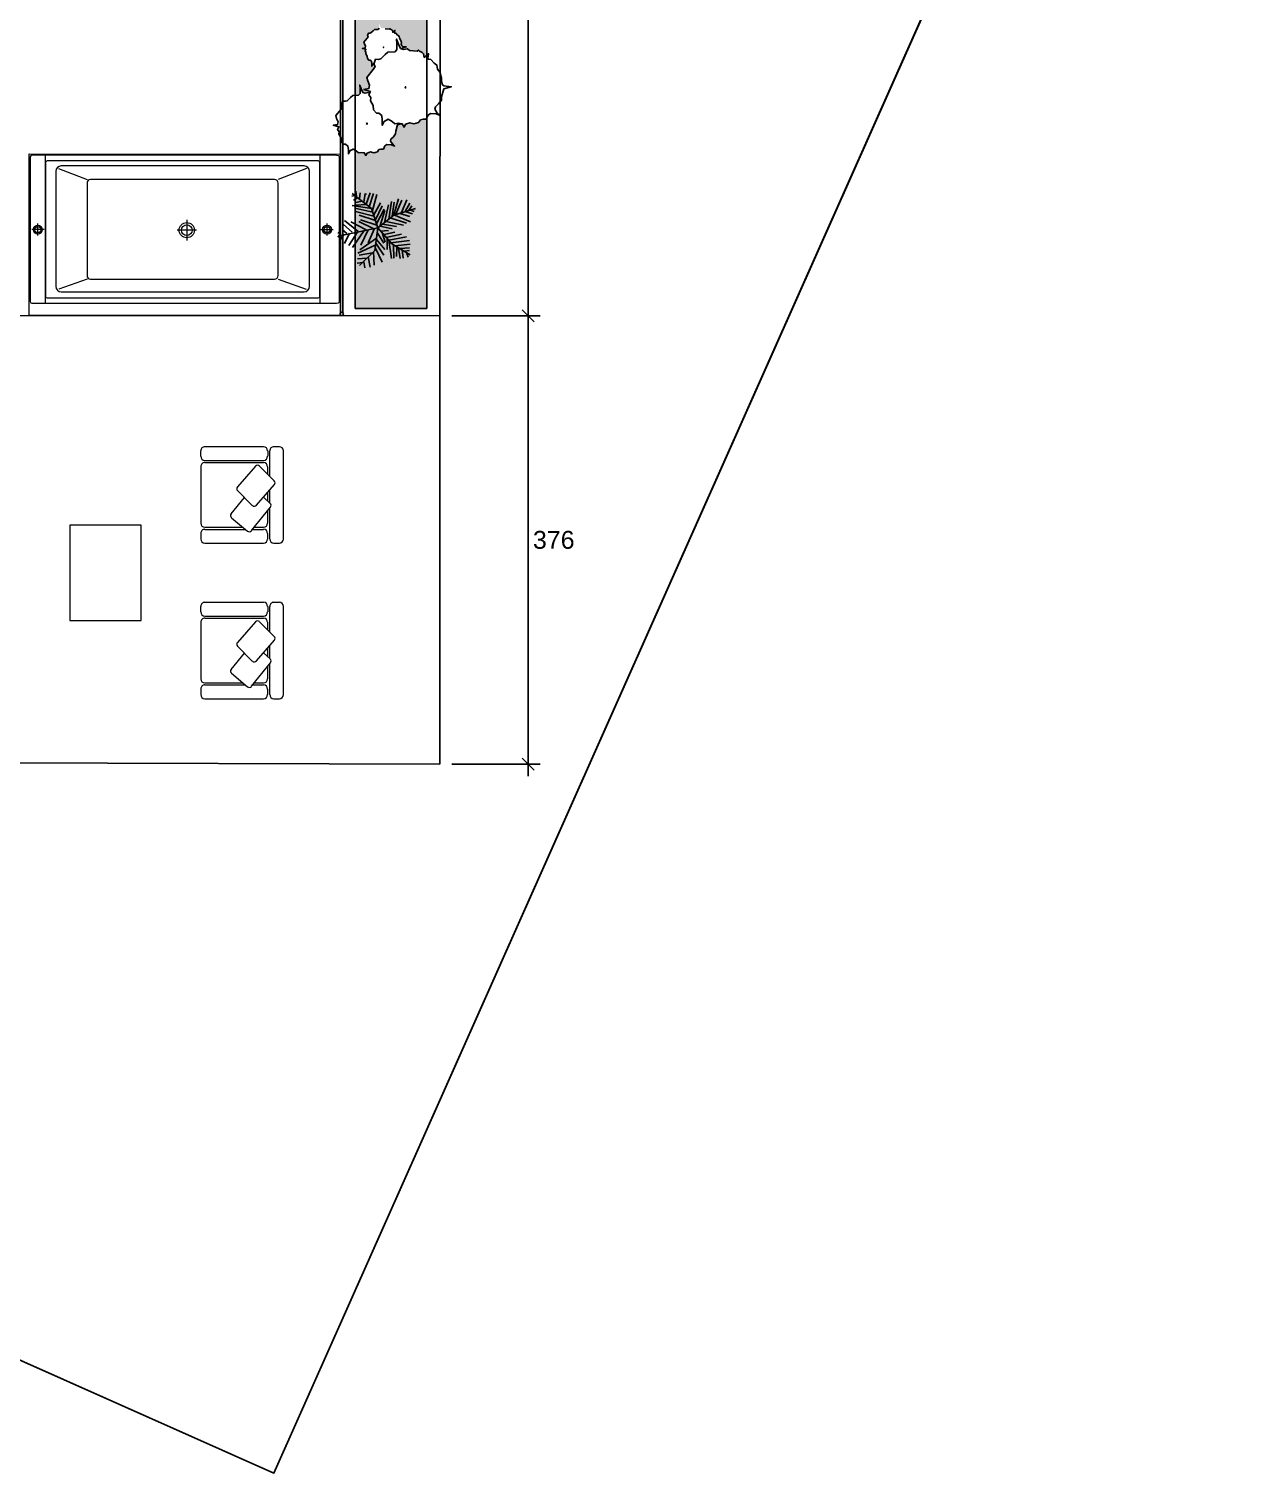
# Model space of a CAD drawing. Header units: inches. Extents: x -173 to 14008, y -3334 to 10368.
# Drawn here: x 12989 to 14008, y -1597 to -385 of the extents above; entities that cross this region are included whole.
import ezdxf

# ---------------------------------------------------------------- set-up
doc = ezdxf.new("R2010")
doc.units = ezdxf.units.IN
doc.header["$MEASUREMENT"] = 0
doc.linetypes.add('CENTER2', pattern=[1.125, 0.75, -0.125, 0.125, -0.125])
doc.layers.add('ARREDAMENTO', color=8, linetype='Continuous', lineweight=18)
doc.layers.add('QUOTE', color=6, linetype='Continuous', lineweight=9)
doc.layers.add('ARREDI_INTERNI', color=165, linetype='Continuous')
doc.layers.add('PROIEZIONI', color=135, linetype='Continuous')
doc.layers.add('VERDE', color=7, linetype='Continuous', true_color=0x007a1f)
doc.styles.get("Standard").update_dxf_attribs({"font": 'Arial.ttf'})
doc.dimstyles.get("Standard").update_dxf_attribs({"dimtxt": 15, "dimasz": 10, "dimexe": 10, "dimexo": 10, "dimgap": 5, "dimtad": 2, "dimtih": 1, "dimtoh": 1, "dimdec": 0, "dimzin": 0, "dimdsep": 46, "dimtxsty": 'Standard', "dimblk": 'OBLIQUE', "dimblk1": 'OBLIQUE', "dimblk2": 'OBLIQUE', "dimcen": 0.09, "dimdle": 10, "dimadec": 0, "dimazin": 0, "dimtfac": 1, "dimtdec": 0, "dimtofl": 0, "dimtmove": 0, "dimatfit": 3, "dimldrblk": 'OBLIQUE', "dimfxl": 1, "dimtolj": 1, "dimtzin": 0, "dimarcsym": 0})

# ---------------------------------------------------------------- blocks, each defined once
blk = doc.blocks.new('divanetto')
at = {"layer": 'ARREDAMENTO'}
for p, q in [((5862.5, 7448.2), (5862.5, 7399)), ((5870.6, 7451.6), (5865.9, 7451.6)), ((5874, 7448.2), (5874, 7414.3)), ((5875.8, 7448.2), (5875.8, 7416.3)), ((5926.6, 7451.6), (5879.2, 7451.6)), ((5930.1, 7448.2), (5930.1, 7399)), ((5931.8, 7448.2), (5931.8, 7399)), ((5935.3, 7451.6), (5939.9, 7451.6)), ((5943.4, 7448.2), (5943.4, 7399)), ((5883.8, 7425.9), (5872.5, 7412.5)), ((5887.1, 7426.2), (5900.7, 7415)), ((5906.6, 7420.8), (5894.1, 7408.4)), ((5927, 7405.8), (5909.7, 7420.9)), ((5872.9, 7409.2), (5892.7, 7393.2)), ((5874, 7408.3), (5874, 7399)), ((5875.8, 7406.9), (5875.8, 7399)), ((5865.9, 7395.5), (5870.6, 7395.5)), ((5865.9, 7393.8), (5892, 7393.8)), ((5879.2, 7395.5), (5889.8, 7395.5)), ((5894.2, 7405), (5911.6, 7389.9)), ((5895.8, 7393.4), (5901.1, 7399)), ((5896.2, 7393.8), (5907, 7393.8)), ((5897.8, 7395.5), (5905.1, 7395.5)), ((5914.7, 7390), (5927.1, 7402.4)), ((5918.6, 7393.8), (5939.9, 7393.8)), ((5920.3, 7395.5), (5926.6, 7395.5)), ((5939.9, 7395.5), (5935.3, 7395.5)), ((5862.5, 7390.3), (5862.5, 7385.7)), ((5865.9, 7382.2), (5939.9, 7382.2)), ((5943.4, 7390.3), (5943.4, 7385.7))]:
    blk.add_line(p, q, dxfattribs=at)
for centre, radius, start, end in [((5865.9, 7448.2), 3.47, 90, 180), ((5870.6, 7448.2), 3.47, 360, 90), ((5879.2, 7448.2), 3.47, 90, 180), ((5926.6, 7448.2), 3.47, 360, 90), ((5935.3, 7448.2), 3.47, 90, 180), ((5939.9, 7448.2), 3.47, 360, 90), ((5885.6, 7424.4), 2.31, 50.5877, 139.8027), ((5908.2, 7419.2), 2.31, 48.8652, 134.8526), ((5874.3, 7411), 2.31, 139.8027, 231.1451), ((5895.7, 7406.7), 2.31, 134.8526, 228.965), ((5865.9, 7399), 3.47, 180, 270), ((5865.9, 7390.3), 3.47, 90, 180), ((5870.6, 7399), 3.47, 270, 360), ((5879.2, 7399), 3.47, 180, 270), ((5926.6, 7399), 3.47, 270, 360), ((5925.5, 7404), 2.31, 315.0823, 48.8652), ((5935.3, 7399), 3.47, 180, 270), ((5939.9, 7399), 3.47, 270, 360), ((5939.9, 7390.3), 3.47, 360, 90), ((5865.9, 7385.7), 3.47, 180, 270), ((5894.1, 7395), 2.31, 231.1451, 316.0734), ((5913.1, 7391.6), 2.31, 228.965, 315.0823), ((5939.9, 7385.7), 3.47, 270, 360)]:
    blk.add_arc(centre, radius, start, end, dxfattribs=at)
blk = doc.blocks.new('_Oblique')
at = {"color": 0, "linetype": 'ByBlock', "lineweight": -2}
blk.add_line((-0.5, -0.5), (0.5, 0.5), dxfattribs=at)
blk = doc.blocks.new('*D93')
at = {"layer": 'Defpoints', "color": 0, "transparency": 16777216}
for p in [(13334.6, -625.5), (13408.3, -625.5), (13334.3, -1001.9)]:
    blk.add_point(p, dxfattribs=at)
at = {"layer": 'QUOTE', "color": 0, "lineweight": -2, "transparency": 16777216}
for p, q in [((13408.3, -1011.9), (13408.3, -615.5)), ((13344.6, -625.5), (13418.3, -625.5)), ((13344.3, -1001.9), (13418.3, -1001.9))]:
    blk.add_line(p, q, dxfattribs=at)
at = {"layer": 'QUOTE', "color": 0, "lineweight": -2, "transparency": 16777216, "xscale": 10, "yscale": 10, "zscale": 10}
for p, rotation in [((13408.3, -625.5), 90), ((13408.3, -1001.9), 270)]:
    blk.add_blockref('_Oblique', p, dxfattribs=dict(at, rotation=rotation))
at = {"layer": 'QUOTE', "color": 0, "transparency": 16777216, "insert": (13429.8, -813.7), "char_height": 15, "attachment_point": 5}
blk.add_mtext('\\A1;376', dxfattribs=at)
blk = doc.blocks.new('*D96')
at = {"layer": 'Defpoints', "color": 0, "transparency": 16777216}
for p in [(13334.5, 74.2), (13408.4, 74.2), (13334.3, -625.5)]:
    blk.add_point(p, dxfattribs=at)
at = {"layer": 'QUOTE', "color": 0, "lineweight": -2, "transparency": 16777216}
for p, q in [((13344.5, 74.2), (13418.4, 74.2)), ((13408.4, -635.5), (13408.4, 84.2)), ((13344.3, -625.5), (13418.4, -625.5))]:
    blk.add_line(p, q, dxfattribs=at)
at = {"layer": 'QUOTE', "color": 0, "lineweight": -2, "transparency": 16777216, "xscale": 10, "yscale": 10, "zscale": 10}
for p, rotation in [((13408.4, 74.2), 90), ((13408.4, -625.5), 270)]:
    blk.add_blockref('_Oblique', p, dxfattribs=dict(at, rotation=rotation))
at = {"layer": 'QUOTE', "color": 0, "transparency": 16777216, "insert": (13430, -275.6), "char_height": 15, "attachment_point": 5}
blk.add_mtext('\\A1;700', dxfattribs=at)

msp = doc.modelspace()

# ---------------------------------------------------------------- hatches: boundary and pattern name
at = {"layer": 'PROIEZIONI', "true_color": 0x499c4e}
h = msp.add_hatch(dxfattribs=at)
h.set_pattern_fill('AR-SAND', color=95, scale=3, angle=90, style=0)
h.set_pattern_definition([(127.5, (-61536.969, -59468.6636), (-5.7804713, -0.18898007), [0, -4.56, 0, -5.1, 0, -4.875]), (97.5, (-61536.969, -59468.6636), (-8.4664382, 5.3093301), [0, -2.46, 0, -4.11, 0, -1.575]), (57.5, (-61536.969, -59472.3536), (-0.01697716, 9.34242559), [0, -1.5, 0, -5.4, 0, -7.05]), (47.5, (-61536.969, -59472.3536), (-2.6330267, 9.0183798), [0, -0.75, 0, -3.54, 0, -4.05])])
h.paths.add_polyline_path([(13301.5, -464.4), (13298.7, -465.2), (13297.3, -470.6), (13297.1, -472.9), (13295.2, -475.3), (13293.1, -477.3), (13292.7, -478.9), (13294.1, -481), (13296.2, -483.1), (13293.5, -482), (13289.8, -481.7), (13288.1, -483), (13286.8, -485.6), (13284.7, -485.6), (13283.1, -486.1), (13281.8, -487.9), (13278.7, -488.7), (13276, -488), (13273.1, -489), (13272, -491), (13270.8, -488.8), (13268.3, -488.4), (13265.8, -488.7), (13264.1, -487.1), (13263.2, -486.6), (13263.2, -619.4), (13323.2, -619.4), (13323.2, -459.5), (13322.7, -460.6), (13320.1, -460.6), (13318, -461.2), (13316.4, -463.4), (13312.5, -464.4), (13309.1, -463.6), (13305.5, -464.8), (13304.2, -467.3), (13302.6, -464.6)])
h.paths.add_polyline_path([(13275.6, -538.2), (13275.6, -538.2), (13275.6, -538.1)], flags=16)
h.paths.add_polyline_path([(13281.2, -248.5), (13278.7, -247.7), (13277.2, -246.9), (13276.2, -244), (13273.1, -247.6), (13273.3, -243.9), (13272.6, -242.9), (13270.5, -243.1), (13267.1, -240.6), (13264.5, -239.4), (13263.4, -236.1), (13263.2, -235.8), (13263.2, -440.5), (13266, -440.3), (13267.2, -438.9), (13267.2, -434.8), (13267, -431.9), (13268.3, -435.1), (13269.7, -438.1), (13271.6, -438.7), (13274.3, -438.2), (13275.2, -439), (13276, -437.4), (13270, -435.7), (13274.7, -434.9), (13275.2, -432.1), (13273.7, -428.4), (13272.9, -425.6), (13278.3, -418.9), (13279.9, -416.4), (13278.9, -414.4), (13279.1, -413.8), (13277.8, -414.5), (13277.1, -416.1), (13277.1, -413.8), (13276.8, -412), (13275.6, -411), (13274.6, -411), (13273.4, -409.6), (13273.3, -407.7), (13272.1, -405.8), (13272.2, -404.5), (13271.5, -403.2), (13272.1, -401.9), (13269.1, -401.1), (13271.5, -400.7), (13271.7, -399.3), (13270.9, -397.4), (13270.5, -396), (13273.3, -392.7), (13274.1, -391.4), (13273.5, -390.4), (13274.2, -388.4), (13275.5, -388.5), (13276.4, -388.2), (13278.2, -386.5), (13279.4, -385.4), (13282.4, -385.2), (13283.2, -384.3), (13283.2, -381.8), (13283.1, -379.9), (13283.8, -382), (13284.8, -383.8), (13285.9, -384.2), (13287.6, -383.9), (13288.4, -384.6), (13291.7, -385), (13292.3, -384.5), (13292.6, -384.9), (13293.8, -385.5), (13294.4, -386), (13294.7, -387.6), (13296.5, -386), (13296.1, -387.9), (13296.4, -388.4), (13297.4, -388.5), (13298.8, -390), (13300, -390.8), (13300.3, -392.6), (13301.3, -393.9), (13302, -396.1), (13301.8, -397.6), (13302.4, -399.1), (13302.9, -399.5), (13306, -399.9), (13302.9, -400.8), (13302.7, -401.6), (13303.6, -402), (13307, -401.4), (13308.6, -402.8), (13315.1, -403.6), (13316.4, -402.6), (13317, -403.4), (13319.3, -404.6), (13320.6, -405.6), (13321.1, -408.7), (13323.2, -407), (13323.2, -348.1), (13318, -340.3), (13319.8, -327.5), (13302.9, -330.6), (13303, -330.4), (13303.2, -330.6), (13319.8, -327.5), (13314.4, -311.3), (13314.3, -311.2), (13314.4, -311.2), (13319.8, -327.5), (13321.4, -326.2), (13323.2, -320.5), (13323.2, -257.3), (13322.3, -258.5), (13321.3, -259.7), (13318.4, -260.4), (13317.8, -261.4), (13318.2, -264), (13318.6, -265.7), (13317.5, -263.9), (13316.3, -262.2), (13315.1, -262), (13313.5, -262.6), (13312.6, -262), (13309.3, -262.2), (13308.7, -262.8), (13308.4, -262.5), (13307.1, -262.1), (13306.4, -261.7), (13305.9, -260.2), (13304.3, -262), (13304.4, -260.2), (13304.1, -259.7), (13303, -259.8), (13301.4, -258.5), (13300.1, -257.9), (13299.5, -256.3), (13298.2, -255.1), (13297.2, -253), (13297.1, -251.5), (13296.3, -250.2), (13295.7, -249.9), (13292.6, -250), (13295.5, -248.6), (13295.6, -247.7), (13294.6, -247.6), (13291.3, -248.8), (13289.5, -247.6), (13283, -247.9), (13281.9, -249.2)])

# ---------------------------------------------------------------- linework, layer by layer
for p, q in [((13334.3, -625.5), (13334.5, 74.2)), ((13263.2, -619.4), (13263.2, 2.2)), ((13334.3, -625.5), (12689.7, -625)), ((13334.3, -625.5), (13334.3, -1001.9)), ((13334.3, -1001.9), (12689.4, -1000))]:
    msp.add_line(p, q)
at = {"linetype": 'ByBlock'}
for p, q in [((13250.9, -316.4), (13250.9, -623)), ((13252.9, -316.4), (13252.9, -623.1)), ((13250.9, -625.4), (13252.9, -625.4))]:
    msp.add_line(p, q, dxfattribs=at)
for points in [[(11367.7, -783.7), (13194.9, -1596.9), (14008.1, 230.4), (12180.9, 1043.5)], [(11367.8, -783.4), (13194.9, -1596.9), (14008.4, 230.2), (12181.3, 1043.7)]]:
    msp.add_lwpolyline(points, close=True)
msp.add_lwpolyline([(13263.2, 61.7), (13323.2, 61.7), (13323.2, -619.4), (13263.2, -619.4), (13263.2, 2.2)])
msp.add_lwpolyline([(13263.2, 61.7), (13323.2, 61.7), (13323.2, -619.4), (13263.2, -619.4), (13263.2, 2.2)])
msp.add_circle((13251.9, -624), 1.42, dxfattribs=at)
at = {"layer": 'ARREDAMENTO'}
for p, q in [((13003, -490.1), (13003, -609.4)), ((13003, -490.4), (13003, -615.1)), ((13233.6, -490.8), (13233.6, -615.1)), ((13014.1, -502), (13038.1, -511.2)), ((13222.4, -502), (13198.5, -511.2)), ((13038.1, -594.8), (13014.3, -603.2)), ((13198.5, -594.8), (13222.1, -603.2))]:
    msp.add_line(p, q, dxfattribs=at)
at = {"layer": 'ARREDAMENTO', "linetype": 'CENTER2', "ltscale": 30}
for p, q in [((13121.8, -545), (13121.8, -562.3)), ((13002.1, -553.2), (12991.7, -553.2)), ((12996.8, -558.2), (12996.8, -548.2)), ((13130, -553.7), (13113.8, -553.7)), ((13234.3, -553.2), (13244.6, -553.2)), ((13239.5, -558.2), (13239.5, -548.2))]:
    msp.add_line(p, q, dxfattribs=at)
at = {"layer": 'ARREDAMENTO'}
msp.add_lwpolyline([(13250.9, -625.4), (13250.9, -625.4), (12989.4, -625.2), (12989.4, -489.7), (13250.9, -489.8), (13250.9, -623)], dxfattribs=at)
msp.add_lwpolyline([(13083.6, -801.2), (13023.6, -801.2), (13023.6, -881.2), (13083.6, -881.2)], close=True, dxfattribs=at)
for centre, radius in [((12996.8, -553.2), 3.75), ((12996.8, -553.2), 2.6), ((13121.8, -553.7), 6.38), ((13121.8, -553.7), 4.5), ((13239.5, -553.2), 3.75), ((13239.5, -553.2), 2.6)]:
    msp.add_circle(centre, radius, dxfattribs=at)
for points in [[(12990.4, -492.2), (12990.4, -491.4), (12991, -490.8), (12991.8, -490.8), (12991.8, -490.8), (13244.9, -490.8), (13244.9, -490.8), (13249.3, -490.8), (13249.9, -491.5), (13249.9, -492.2), (13249.9, -492.2), (13249.9, -613.7), (13249.9, -613.7), (13249.9, -614.5), (13249.3, -615.1), (13244.9, -615.1), (13244.9, -615.1), (12991.8, -615.1), (12991.8, -615.1), (12991, -615.1), (12990.4, -614.5), (12990.4, -613.7), (12990.4, -613.7), (12990.4, -492.2), (12990.4, -492.2)], [(13003.1, -497), (13003.1, -496.2), (13003.8, -495.6), (13004.5, -495.6), (13004.5, -495.6), (13232.2, -495.6), (13232.2, -495.6), (13233, -495.6), (13233.6, -496.2), (13233.6, -497), (13233.6, -497), (13233.6, -609.1), (13233.6, -609.1), (13233.6, -609.9), (13233, -610.5), (13232.2, -610.5), (13232.2, -610.5), (13004.5, -610.5), (13004.5, -610.5), (13003.8, -610.5), (13003.1, -609.9), (13003.1, -609.1), (13003.1, -609.1), (13003.1, -497), (13003.1, -497)], [(13011.9, -504.4), (13011.9, -501.9), (13013.9, -499.8), (13016.5, -499.8), (13016.5, -499.8), (13220.2, -499.8), (13220.2, -499.8), (13222.7, -499.8), (13224.8, -501.9), (13224.8, -504.4), (13224.8, -504.4), (13224.8, -600.8), (13224.8, -600.8), (13224.8, -603.4), (13222.7, -605.4), (13220.2, -605.4), (13220.2, -605.4), (13016.5, -605.4), (13016.5, -605.4), (13013.9, -605.4), (13011.9, -603.4), (13011.9, -600.8), (13011.9, -600.8), (13011.9, -504.4), (13011.9, -504.4)], [(13038.1, -514.2), (13038.1, -512.6), (13039.4, -511.2), (13041.1, -511.2), (13041.1, -511.2), (13195.5, -511.2), (13195.5, -511.2), (13197.1, -511.2), (13198.5, -512.6), (13198.5, -514.2), (13198.5, -514.2), (13198.5, -591.8), (13198.5, -591.8), (13198.5, -593.5), (13197.1, -594.8), (13195.5, -594.8), (13195.5, -594.8), (13041.1, -594.8), (13041.1, -594.8), (13039.4, -594.8), (13038.1, -593.5), (13038.1, -591.8), (13038.1, -591.8), (13038.1, -514.2), (13038.1, -514.2)]]:
    msp.add_open_spline(points, degree=3, knots=[0, 0, 0, 0, 1, 1, 1, 2, 2, 2, 3, 3, 3, 4, 4, 4, 5, 5, 5, 6, 6, 6, 7, 7, 7, 8, 8, 8, 8], dxfattribs=at)
at = {"layer": 'ARREDI_INTERNI'}
msp.add_line((13263.2, -619.4), (13263.2, 2.2), dxfattribs=at)
msp.add_lwpolyline([(13286.5, -400.2), (13286.8, -400.5), (13286.8, -399.9)], close=True, dxfattribs=at)
at = {"layer": 'VERDE'}
for p, q in [((13264.3, -525.5), (13263.7, -521.1)), ((13264.3, -525.5), (13263.7, -521.1)), ((13260.4, -525.3), (13262.6, -524.6)), ((13260.4, -525.3), (13262.6, -524.6)), ((13276.8, -535.6), (13260.6, -523)), ((13276.8, -535.6), (13260.6, -523)), ((13276.8, -535.5), (13260.6, -533.1)), ((13276.8, -535.5), (13260.6, -533.1)), ((13261.7, -528.5), (13265.1, -526.6)), ((13261.7, -528.5), (13265.1, -526.6)), ((13262.6, -530.7), (13268.7, -529.4)), ((13262.6, -530.7), (13268.7, -529.4)), ((13263.7, -532.7), (13272.3, -532.2)), ((13263.7, -532.7), (13272.3, -532.2)), ((13266.8, -527.5), (13267.3, -522.5)), ((13266.8, -527.5), (13267.3, -522.5)), ((13270.4, -530.1), (13271.5, -522.9)), ((13270.4, -530.1), (13271.5, -522.9)), ((13272.3, -531.8), (13275.7, -522.5)), ((13272.3, -531.8), (13275.7, -522.5)), ((13274.8, -534), (13278.5, -522.9)), ((13274.8, -534), (13278.5, -522.9)), ((13277.6, -537.2), (13281.3, -523.8)), ((13277.6, -537.2), (13281.3, -523.8)), ((13278.7, -540.9), (13284.3, -530.7)), ((13278.7, -540.9), (13284.3, -530.7)), ((13287.7, -547.2), (13291, -532.4)), ((13287.7, -547.2), (13291, -532.4)), ((13291.3, -544.4), (13293.5, -529.6)), ((13291.3, -544.4), (13293.5, -529.6)), ((13294.1, -542), (13296, -530.1)), ((13294.1, -542), (13296, -530.1)), ((13295.7, -540.7), (13299.6, -527.5)), ((13295.7, -540.7), (13299.6, -527.5)), ((13297.4, -540.3), (13302.2, -528.5)), ((13297.4, -540.3), (13302.2, -528.5)), ((13301.9, -539), (13306.6, -528.3)), ((13301.9, -539), (13306.6, -528.3)), ((13305.2, -538.1), (13309.1, -531.1)), ((13305.2, -538.1), (13309.1, -531.1)), ((13277.9, -538.5), (13262.9, -535.3)), ((13277.9, -538.5), (13262.9, -535.3)), ((13278.7, -542), (13263.4, -537.9)), ((13278.7, -542), (13263.4, -537.9)), ((13280.1, -545.7), (13266.5, -541.1)), ((13280.1, -545.7), (13266.5, -541.1)), ((13281.3, -549.4), (13267.6, -545.1)), ((13281.3, -549.4), (13267.6, -545.1)), ((13282.2, -551.8), (13276.8, -535.6)), ((13282.2, -551.8), (13276.8, -535.6)), ((13280.1, -545.1), (13285.7, -533.3)), ((13280.1, -545.1), (13285.7, -533.3)), ((13281.3, -547.9), (13287.4, -536.1)), ((13281.3, -547.9), (13287.4, -536.1)), ((13282.2, -551.8), (13295.7, -541)), ((13282.2, -551.8), (13295.7, -541)), ((13283.8, -550.7), (13287.9, -537.2)), ((13283.8, -550.7), (13287.9, -537.2)), ((13292.4, -543.3), (13306.3, -547.9)), ((13292.4, -543.3), (13306.3, -547.9)), ((13295.7, -541), (13313.7, -535.6)), ((13295.7, -541), (13313.7, -535.6)), ((13295.7, -540.9), (13309.7, -546.8)), ((13295.7, -540.9), (13309.7, -546.8)), ((13300.5, -539.6), (13309.1, -542.2)), ((13300.5, -539.6), (13309.1, -542.2)), ((13304.9, -538.1), (13311.3, -540.1)), ((13304.9, -538.1), (13311.3, -540.1)), ((13308.3, -537), (13310.8, -533.3)), ((13308.3, -537), (13310.8, -533.3)), ((13309.7, -537), (13312.7, -537.9)), ((13309.7, -537), (13312.7, -537.9)), ((13251.2, -557.2), (13248.7, -555.7)), ((13253.9, -557), (13250.6, -562)), ((13282.2, -551.8), (13251.7, -558.1)), ((13282.2, -551.8), (13251.7, -558.1)), ((13256.2, -556.4), (13252.6, -553.3)), ((13260.6, -555.3), (13253.4, -549)), ((13260.6, -555.3), (13253.4, -549)), ((13265.6, -554.8), (13254.2, -545.5)), ((13265.6, -554.8), (13254.2, -545.5)), ((13258.4, -556.1), (13254.2, -564.8)), ((13265.4, -554.8), (13257.8, -566.6)), ((13265.4, -554.8), (13257.8, -566.6)), ((13272.3, -553.5), (13259.5, -546.6)), ((13272.3, -553.5), (13259.5, -546.6)), ((13270.7, -554), (13260.9, -568.3)), ((13270.7, -554), (13260.9, -568.3)), ((13278.2, -552.4), (13266.2, -546.4)), ((13278.2, -552.4), (13266.2, -546.4)), ((13267.9, -566.4), (13274, -553.5)), ((13267.9, -566.4), (13274, -553.5)), ((13274, -564.2), (13279.3, -552.4)), ((13274, -564.2), (13279.3, -552.4)), ((13282.2, -551.8), (13279.5, -570.7)), ((13282.2, -551.8), (13279.5, -570.7)), ((13281.5, -555.7), (13287.1, -564.6)), ((13281.5, -555.7), (13287.1, -564.6)), ((13282.2, -551.8), (13293.9, -565.3)), ((13282.2, -551.8), (13293.9, -565.3)), ((13284, -550.3), (13294.3, -552.7)), ((13284, -550.3), (13294.3, -552.7)), ((13284.3, -554.6), (13291, -554)), ((13284.3, -554.6), (13291, -554)), ((13285.7, -555.7), (13288.2, -563.7)), ((13285.7, -555.7), (13288.2, -563.7)), ((13286, -548.8), (13297.7, -550.5)), ((13286, -548.8), (13297.7, -550.5)), ((13287.4, -557.4), (13296.3, -555.5)), ((13287.4, -557.4), (13296.3, -555.5)), ((13289.1, -546.4), (13303.8, -549.6)), ((13289.1, -546.4), (13303.8, -549.6)), ((13289.1, -559.8), (13301.9, -557)), ((13289.1, -559.8), (13301.9, -557)), ((13250, -557.9), (13248.7, -559.6)), ((13265.4, -573.1), (13279.9, -566.4)), ((13265.4, -573.1), (13279.9, -566.4)), ((13281, -560.5), (13267, -570.3)), ((13281, -560.5), (13267, -570.3)), ((13280.1, -568.7), (13285.7, -580.5)), ((13280.1, -568.7), (13285.7, -580.5)), ((13280.4, -564.6), (13287.1, -574.6)), ((13280.4, -564.6), (13287.1, -574.6)), ((13281, -561.4), (13287.9, -569.8)), ((13281, -561.4), (13287.9, -569.8)), ((13289.9, -560.9), (13289.9, -569.8)), ((13289.9, -560.9), (13289.9, -569.8)), ((13291.3, -562), (13306.3, -559.4)), ((13291.3, -562), (13306.3, -559.4)), ((13291.3, -562.2), (13293.5, -577.4)), ((13291.3, -562.2), (13293.5, -577.4)), ((13293.2, -564.2), (13308.8, -562.4)), ((13293.2, -564.2), (13308.8, -562.4)), ((13293.9, -565.3), (13309.2, -574.3)), ((13293.9, -565.3), (13309.2, -574.3)), ((13295.2, -566.4), (13295.5, -577.2)), ((13295.2, -566.4), (13295.5, -577.2)), ((13296.6, -566.8), (13309.4, -565.5)), ((13296.6, -566.8), (13309.4, -565.5)), ((13298, -567.9), (13297.7, -575.9)), ((13298, -567.9), (13297.7, -575.9)), ((13299.6, -568.7), (13301, -577.4)), ((13299.6, -568.7), (13301, -577.4)), ((13300.8, -569.2), (13308.6, -568.5)), ((13300.8, -569.2), (13308.6, -568.5)), ((13269.5, -580.9), (13264.8, -581.4)), ((13269.5, -580.9), (13264.8, -581.4)), ((13265.1, -577.9), (13272.9, -577.2)), ((13265.1, -577.9), (13272.9, -577.2)), ((13266.5, -574.8), (13277.6, -572.7)), ((13266.5, -574.8), (13277.6, -572.7)), ((13279.5, -570.7), (13266.9, -583.3)), ((13279.5, -570.7), (13266.9, -583.3)), ((13270.4, -580.3), (13271.2, -585.3)), ((13270.4, -580.3), (13271.2, -585.3)), ((13274, -576.1), (13275.7, -584.8)), ((13274, -576.1), (13275.7, -584.8)), ((13278.5, -571.8), (13279, -583.1)), ((13278.5, -571.8), (13279, -583.1)), ((13302.7, -570.3), (13303.5, -577.2)), ((13302.7, -570.3), (13303.5, -577.2)), ((13304.4, -571.4), (13308.8, -570.9)), ((13304.4, -571.4), (13308.8, -570.9)), ((13306.1, -572.4), (13307.7, -576.4)), ((13306.1, -572.4), (13307.7, -576.4))]:
    msp.add_line(p, q, dxfattribs=at)
for points in [[(13283.2, -384.3), (13282.4, -385.2), (13279.4, -385.4), (13278.2, -386.5), (13276.4, -388.2), (13275.5, -388.5), (13274.2, -388.4), (13273.5, -390.4), (13274.1, -391.4), (13273.3, -392.7), (13270.5, -396), (13270.9, -397.4), (13271.7, -399.3), (13271.5, -400.7), (13269.1, -401.1), (13272.1, -401.9), (13271.5, -403.2), (13272.2, -404.5), (13272.1, -405.8), (13273.3, -407.7), (13273.4, -409.6), (13274.6, -411), (13275.6, -411), (13276.8, -412), (13277.1, -413.8), (13277.1, -416.1), (13277.8, -414.5), (13279.1, -413.8)], [(13302.7, -401.6), (13302.9, -400.8), (13306, -399.9), (13302.9, -399.5), (13302.4, -399.1), (13301.8, -397.6), (13302, -396.1), (13301.3, -393.9), (13300.3, -392.6), (13300, -390.8), (13298.8, -390), (13297.4, -388.5), (13296.4, -388.4), (13296.1, -387.9), (13296.5, -386), (13294.7, -387.6), (13294.4, -386), (13293.8, -385.5), (13292.6, -384.9), (13292.3, -384.5), (13291.7, -385), (13288.4, -384.6)], [(13275.3, -439.2), (13274.3, -438.2), (13271.6, -438.7), (13269.7, -438.1), (13268.3, -435.1), (13267, -431.9), (13267.2, -434.8), (13267.2, -438.9), (13266, -440.3), (13261.2, -440.7), (13259.3, -442.3), (13256.4, -445.1), (13254.9, -445.5), (13252.8, -445.4), (13251.8, -448.6), (13252.6, -450.3), (13251.4, -452.2), (13247, -457.6), (13247.6, -459.9), (13248.9, -462.8), (13248.4, -465.1), (13244.7, -465.7), (13249.5, -467), (13248.4, -469.1), (13249.7, -471.1), (13249.5, -473.2), (13251.4, -476.3), (13251.6, -479.4), (13253.4, -481.5), (13255.1, -481.5), (13257, -483.1), (13257.4, -486.1), (13257.4, -489.7), (13258.7, -487.2), (13261.4, -485.6), (13264.1, -487.1), (13265.8, -488.7), (13268.3, -488.4), (13270.8, -488.8), (13272, -491), (13273.1, -489), (13276, -488), (13278.7, -488.7), (13281.8, -487.9), (13283.1, -486.1), (13284.7, -485.6), (13286.8, -485.6), (13288.1, -483), (13289.8, -481.7), (13293.5, -482), (13296.2, -483.1), (13294.1, -481), (13292.7, -478.9), (13293.1, -477.3), (13295.2, -475.3), (13297.1, -472.9), (13297.3, -470.6), (13298.7, -465.2), (13301.7, -464.4)]]:
    msp.add_lwpolyline(points, dxfattribs=at)
for points in [[(13270, -435.7), (13276, -437.4), (13274.7, -440), (13276.3, -442.5), (13276, -445.1), (13278.3, -449), (13278.6, -452.8), (13281, -455.5), (13283, -455.5), (13285.4, -457.5), (13285.9, -461.2), (13285.9, -465.6), (13287.5, -462.6), (13290.9, -460.6), (13294.3, -462.4), (13296.3, -464.4), (13299.5, -464), (13302.6, -464.6), (13304.2, -467.3), (13305.5, -464.8), (13309.1, -463.6), (13312.5, -464.4), (13316.4, -463.4), (13318, -461.2), (13320.1, -460.6), (13322.7, -460.6), (13324.3, -457.3), (13326.3, -455.7), (13331, -456.1), (13334.4, -457.5), (13331.8, -454.9), (13330, -452.2), (13330.5, -450.2), (13333.1, -447.7), (13335.5, -444.7), (13335.7, -441.8), (13337.6, -435.1), (13343.8, -433.3), (13337.6, -432.5), (13336.5, -431.7), (13335.5, -428.8), (13335.7, -425.8), (13334.4, -421.3), (13332.3, -418.6), (13331.8, -415.2), (13329.5, -413.6), (13326.6, -410.5), (13324.5, -410.3), (13324, -409.3), (13324.8, -405.6), (13321.1, -408.7), (13320.6, -405.6), (13319.3, -404.6), (13317, -403.4), (13316.4, -402.6), (13315.1, -403.6), (13308.6, -402.8), (13307, -401.4), (13303.6, -402), (13301.3, -401.1), (13299.5, -397.5), (13297.9, -393.4), (13298.2, -397.1), (13298.2, -402.2), (13296.6, -404), (13290.6, -404.4), (13288.3, -406.4), (13284.6, -409.9), (13282.8, -410.5), (13280.2, -410.3), (13278.9, -414.4), (13279.9, -416.4), (13278.3, -418.9), (13272.9, -425.6), (13273.7, -428.4), (13275.2, -432.1), (13274.7, -434.9)], [(13304.7, -433.9), (13305.5, -434.5), (13305.5, -433.3)], [(13272.4, -464.3), (13273.1, -464.8), (13273.1, -463.8)]]:
    msp.add_lwpolyline(points, close=True, dxfattribs=at)
msp.add_arc((13268.5, -519.6), 5.24, 299.8257, 318.9427, dxfattribs=at)

# ---------------------------------------------------------------- block references
at = {"rotation": 90}
for p in [(20585.2, -6678.8), (20585.2, -6809.4)]:
    msp.add_blockref('divanetto', p, dxfattribs=at)

# ---------------------------------------------------------------- dimensions: what is measured, and where the dimension line sits
at = {"layer": 'QUOTE'}
for base, p1, p2, picture, middle in [((13408.4, 74.2), (13334.3, -625.5), (13334.5, 74.2), '*D96', (13430, -275.6)), ((13408.3, -625.5), (13334.3, -1001.9), (13334.6, -625.5), '*D93', (13429.8, -813.7))]:
    dim = msp.add_linear_dim(base=base, p1=p1, p2=p2, angle=90, dimstyle='Standard', dxfattribs=at)
    dim.commit()
    dim.dimension.update_dxf_attribs({"geometry": picture, "text_midpoint": middle})

doc.saveas('drawing.dxf')
